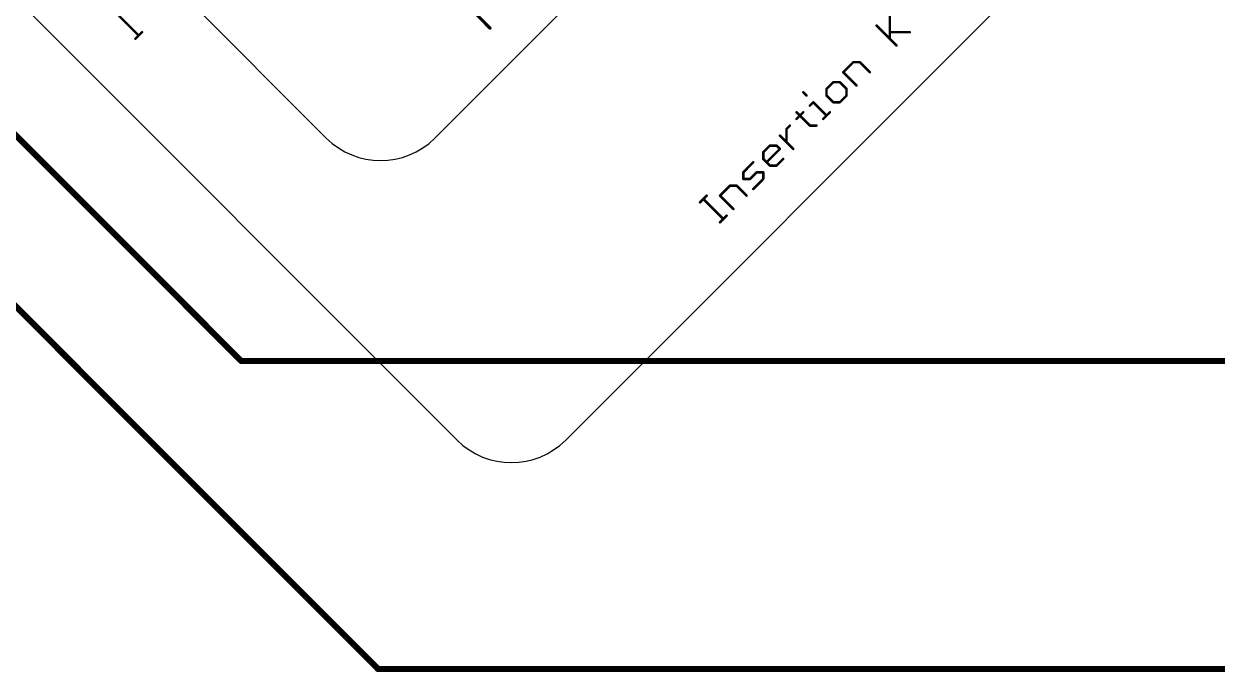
# Model space of a CAD drawing. Extents: x -76 to 580, y -41 to 95.
# Drawn here: x -16.06 to 33.29, y -41.14 to -14.36 of the extents above; entities that cross this region are included whole.
import ezdxf

# ---------------------------------------------------------------- set-up
doc = ezdxf.new("R2010")
doc.units = 0
for name, color, linetype in [('1', 22, 'CONTINUOUS'), ('16', 175, 'CONTINUOUS'), ('27', 253, 'CONTINUOUS'), ('47', 253, 'CONTINUOUS'), ('57', 253, 'CONTINUOUS')]:
    doc.layers.add(name, color=color, linetype=linetype)

msp = doc.modelspace()

# ---------------------------------------------------------------- linework, layer by layer
at = {"layer": '1', "const_width": 0.254}
for points in [[(-67.8822, 32.5269), (-7.0711, -28.2843)], [(-7.0711, -28.2843), (507.7027, -28.2843)]]:
    msp.add_lwpolyline(points, dxfattribs=at)
at = {"layer": '1', "const_width": 0.127}
for points in [[(-7.0711, -28.2208, 1), (-7.0711, -28.3478)], [(-7.116, -28.3292, 1), (-7.0262, -28.2394)]]:
    msp.add_lwpolyline(points, format="xyb", dxfattribs=at)
at = {"layer": '16', "const_width": 0.254}
for points in [[(-75.6604, 33.234), (-1.4142, -41.0122)], [(-1.4142, -41.0122), (503.46, -41.0122)]]:
    msp.add_lwpolyline(points, dxfattribs=at)
at = {"layer": '16', "const_width": 0.127}
for points in [[(-1.4142, -40.9487, 1), (-1.4142, -41.0757)], [(-1.4591, -41.0571, 1), (-1.3693, -40.9673)]]:
    msp.add_lwpolyline(points, format="xyb", dxfattribs=at)
at = {"layer": '27', "const_width": 0.1016}
for points in [[(-11.3142, -14.8345), (-12.1411, -14.0076)], [(-11.452, -14.9723), (-11.1764, -14.6966)]]:
    msp.add_lwpolyline(points, dxfattribs=at)
at = {"layer": '27', "const_width": 0.0508}
for points in [[(-11.3322, -14.8524, 1), (-11.2962, -14.8165)], [(-11.1584, -14.7146, 1), (-11.1943, -14.6787)], [(-11.47, -14.9543, 1), (-11.4341, -14.9902)]]:
    msp.add_lwpolyline(points, format="xyb", dxfattribs=at)
at = {"layer": '47', "const_width": 0.13}
msp.add_lwpolyline([(-6.0104, -5.3033), (3.2173, -14.531)], dxfattribs=at)
at = {"layer": '47', "const_width": 0.065}
msp.add_lwpolyline([(3.1944, -14.554, 1), (3.2403, -14.5081)], format="xyb", dxfattribs=at)
at = {"layer": '57'}
for p, q in [((-70.9405, 48.3131), (-3.5532, -19.0742)), ((0.9369, -19.0742), (24.5189, 4.5078)), ((37.2115, -0.6894), (6.3463, -31.5546)), ((1.8562, -31.5546), (-21.2132, -8.4853))]:
    msp.add_line(p, q, dxfattribs=at)
at = {"layer": '57', "const_width": 0.1016}
for points in [[(19.7565, -14.9757), (19.7565, -13.8732)], [(19.2052, -14.4245), (20.0321, -15.2514)], [(19.7565, -14.7001), (20.5833, -14.7001)], [(17.8271, -16.3539), (18.2405, -15.9405)], [(18.2405, -15.9405), (18.5161, -15.9405)], [(18.5161, -15.9405), (18.9296, -16.3539)], [(17.4136, -16.7673), (17.138, -17.043)], [(17.6892, -16.7673), (17.4136, -16.7673)], [(17.9649, -17.043), (17.6892, -16.7673)], [(18.3783, -16.9052), (17.8271, -16.3539)], [(16.1733, -17.1808), (16.3111, -17.3186)], [(17.138, -17.043), (17.138, -17.3186)], [(17.138, -17.3186), (17.4136, -17.5942)], [(17.6892, -17.5942), (17.9649, -17.3186)], [(17.9649, -17.3186), (17.9649, -17.043)], [(16.4489, -17.732), (16.5867, -17.5942)], [(16.5867, -17.5942), (17.138, -18.1455)], [(17.4136, -17.5942), (17.6892, -17.5942)], [(15.8977, -18.0077), (16.4489, -18.5589)], [(15.8977, -18.2833), (16.1733, -18.0077)], [(17.0002, -18.2833), (17.2758, -18.0077)], [(15.4842, -18.6968), (15.622, -18.5589)], [(15.4842, -19.248), (15.4842, -18.6968)], [(16.4489, -18.5589), (16.7245, -18.5589)], [(15.7598, -19.5236), (15.2086, -18.9724)], [(14.5195, -19.6615), (14.7951, -19.3858)], [(14.5195, -19.9371), (14.5195, -19.6615)], [(15.2086, -19.5236), (14.6573, -20.0749)], [(14.7951, -19.3858), (15.0708, -19.3858)], [(15.0708, -19.3858), (15.2086, -19.5236)], [(13.6926, -20.4884), (14.1061, -20.0749)], [(14.7951, -20.2127), (14.5195, -19.9371)], [(15.0708, -20.2127), (14.7951, -20.2127)], [(15.3464, -19.9371), (15.0708, -20.2127)], [(13.6926, -20.764), (13.6926, -20.4884)], [(13.9683, -20.764), (13.6926, -20.764)], [(14.2439, -20.4884), (13.9683, -20.764)], [(14.1061, -21.1774), (14.5195, -20.764)], [(14.5195, -20.4884), (14.2439, -20.4884)], [(14.5195, -20.764), (14.5195, -20.4884)], [(12.7279, -21.4531), (13.1414, -21.0396)], [(13.1414, -21.0396), (13.417, -21.0396)], [(13.417, -21.0396), (13.8304, -21.4531)], [(11.901, -21.7287), (12.1767, -21.4531)], [(12.8657, -22.4178), (12.0388, -21.5909)], [(13.2792, -22.0043), (12.7279, -21.4531)], [(12.7279, -22.5556), (13.0035, -22.2799)]]:
    msp.add_lwpolyline(points, dxfattribs=at)
at = {"layer": '57', "const_width": 0.0508}
for points in [[(19.2232, -14.4065, 1), (19.1872, -14.4424)], [(19.7565, -14.6747, 1), (19.7565, -14.7255)], [(20.5833, -14.7255, 1), (20.5833, -14.6747)], [(19.7311, -14.9757, 1), (19.7819, -14.9757)], [(20.0141, -15.2693, 1), (20.05, -15.2334)], [(18.2405, -15.9151, 1), (18.2405, -15.9659)], [(18.2585, -15.9584, 1), (18.2225, -15.9225)], [(18.5341, -15.9225, 1), (18.4982, -15.9584)], [(18.5161, -15.9659, 1), (18.5161, -15.9151)], [(17.4136, -16.7419, 1), (17.4136, -16.7927)], [(17.4316, -16.7853, 1), (17.3956, -16.7494)], [(17.7072, -16.7494, 1), (17.6713, -16.7853)], [(17.6892, -16.7927, 1), (17.6892, -16.7419)], [(17.845, -16.3359, 1), (17.8091, -16.3719)], [(17.8091, -16.3359, 1), (17.845, -16.3719)], [(18.9116, -16.3719, 1), (18.9475, -16.3359)], [(16.1912, -17.1628, 1), (16.1553, -17.1987)], [(17.1559, -17.3006, 1), (17.12, -17.3366)], [(17.1634, -17.043, 1), (17.1126, -17.043)], [(17.12, -17.025, 1), (17.1559, -17.0609)], [(17.9903, -17.043, 1), (17.9395, -17.043)], [(17.9469, -17.0609, 1), (17.9828, -17.025)], [(17.9828, -17.3366, 1), (17.9469, -17.3006)], [(18.3604, -16.9231, 1), (18.3963, -16.8872)], [(16.2931, -17.3366, 1), (16.3291, -17.3006)], [(16.4309, -17.7141, 1), (16.4669, -17.75)], [(16.6047, -17.5763, 1), (16.5688, -17.6122)], [(16.6047, -17.6122, 1), (16.5688, -17.5763)], [(17.1126, -17.3186, 1), (17.1634, -17.3186)], [(17.4136, -17.5688, 1), (17.4136, -17.6196)], [(17.3956, -17.6122, 1), (17.4316, -17.5763)], [(17.6713, -17.5763, 1), (17.7072, -17.6122)], [(17.6892, -17.6196, 1), (17.6892, -17.5688)], [(17.9395, -17.3186, 1), (17.9903, -17.3186)], [(15.8797, -18.2653, 1), (15.9156, -18.3013)], [(15.9156, -17.9897, 1), (15.8797, -18.0256)], [(16.1912, -18.0256, 1), (16.1553, -17.9897)], [(16.9822, -18.2653, 1), (17.0181, -18.3013)], [(17.12, -18.1635, 1), (17.1559, -18.1275)], [(17.2938, -18.0256, 1), (17.2578, -17.9897)], [(15.5096, -18.6968, 1), (15.4588, -18.6968)], [(15.4662, -18.6788, 1), (15.5022, -18.7147)], [(15.64, -18.5769, 1), (15.6041, -18.541)], [(16.4489, -18.5335, 1), (16.4489, -18.5843)], [(16.431, -18.5769, 1), (16.4669, -18.541)], [(16.7245, -18.5843, 1), (16.7245, -18.5335)], [(15.2265, -18.9544, 1), (15.1906, -18.9903)], [(15.4588, -19.248, 1), (15.5096, -19.248)], [(14.5449, -19.6615, 1), (14.4941, -19.6615)], [(14.5015, -19.6435, 1), (14.5375, -19.6794)], [(14.7951, -19.3604, 1), (14.7951, -19.4112)], [(14.8131, -19.4038, 1), (14.7772, -19.3679)], [(15.0887, -19.3679, 1), (15.0528, -19.4038)], [(15.0708, -19.4112, 1), (15.0708, -19.3604)], [(15.2265, -19.5416, 1), (15.1906, -19.5057)], [(15.1906, -19.5416, 1), (15.2265, -19.5057)], [(15.7419, -19.5416, 1), (15.7778, -19.5057)], [(14.124, -20.0929, 1), (14.0881, -20.0569)], [(14.5375, -19.9191, 1), (14.5015, -19.955)], [(14.4941, -19.9371, 1), (14.5449, -19.9371)], [(14.6394, -20.0569, 1), (14.6753, -20.0929)], [(14.7951, -20.1873, 1), (14.7951, -20.2381)], [(14.7772, -20.2307, 1), (14.8131, -20.1948)], [(15.0528, -20.1948, 1), (15.0887, -20.2307)], [(15.0708, -20.2381, 1), (15.0708, -20.1873)], [(15.3644, -19.955, 1), (15.3284, -19.9191)], [(13.718, -20.4883, 1), (13.6672, -20.4884)], [(13.6926, -20.7386, 1), (13.6926, -20.7894)], [(13.6747, -20.4704, 1), (13.7106, -20.5063)], [(13.9503, -20.746, 1), (13.9862, -20.7819)], [(13.9683, -20.7894, 1), (13.9683, -20.7386)], [(14.2439, -20.4629, 1), (14.2439, -20.5138)], [(14.2618, -20.5063, 1), (14.2259, -20.4704)], [(14.5449, -20.4884, 1), (14.4941, -20.4883)], [(14.5375, -20.7819, 1), (14.5015, -20.746)], [(14.5195, -20.5138, 1), (14.5195, -20.4629)], [(13.1414, -21.0142, 1), (13.1414, -21.065)], [(13.1593, -21.0576, 1), (13.1234, -21.0216)], [(13.435, -21.0216, 1), (13.399, -21.0576)], [(13.417, -21.065, 1), (13.417, -21.0142)], [(13.6672, -20.764, 1), (13.718, -20.764)], [(14.0881, -21.1595, 1), (14.124, -21.1954)], [(14.4941, -20.764, 1), (14.5449, -20.764)], [(11.8831, -21.7107, 1), (11.919, -21.7466)], [(12.0568, -21.5729, 1), (12.0209, -21.6088)], [(12.1946, -21.471, 1), (12.1587, -21.4351)], [(12.7459, -21.4351, 1), (12.71, -21.471)], [(12.71, -21.4351, 1), (12.7459, -21.471)], [(13.8125, -21.471, 1), (13.8484, -21.4351)], [(13.2612, -22.0223, 1), (13.2971, -21.9864)], [(12.71, -22.5376, 1), (12.7459, -22.5735)], [(12.8478, -22.4357, 1), (12.8837, -22.3998)], [(13.0215, -22.2979, 1), (12.9856, -22.262)]]:
    msp.add_lwpolyline(points, format="xyb", dxfattribs=at)
at = {"layer": '57'}
for centre in [(-1.3081, -16.8291), (4.1012, -29.3096)]:
    msp.add_arc(centre, 3.175, 225, 315, dxfattribs=at)

doc.saveas('drawing.dxf')
